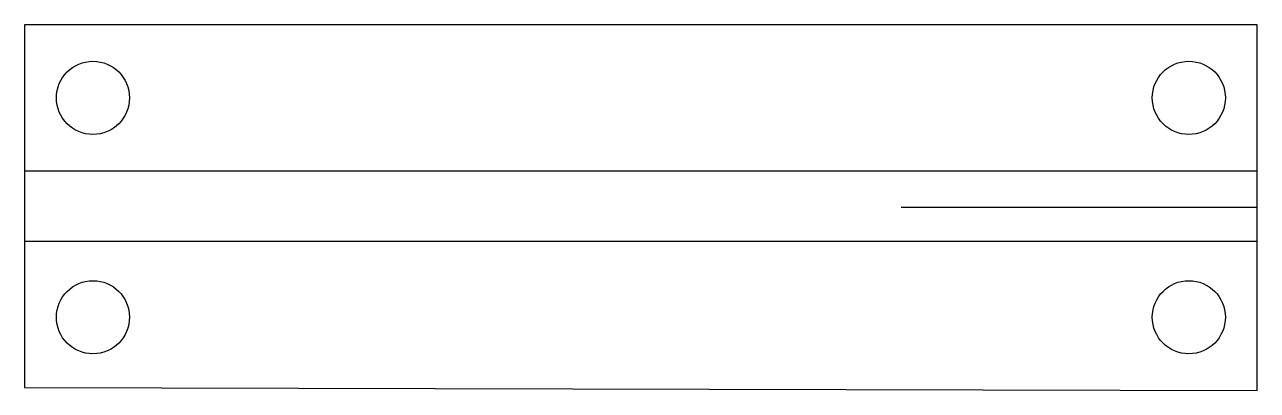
# Model space of a CAD drawing. Header units: millimetres. Extents: x 2697 to 3105, y 0 to 1014.
# Drawn here: x 2696.6 to 2831.6, y 973.9 to 1013.9 of the extents above.
import ezdxf

# ---------------------------------------------------------------- set-up
doc = ezdxf.new("R2010")
doc.units = ezdxf.units.MM

msp = doc.modelspace()

# ---------------------------------------------------------------- linework, layer by layer
for p, q in [((2831.58, 1013.89), (2696.58, 1013.89)), ((2696.58, 1013.89), (2696.58, 974.21)), ((2696.58, 1013.89), (2696.58, 994.05)), ((2696.58, 1013.89), (2696.58, 997.89)), ((2831.58, 973.89), (2831.58, 1013.89)), ((2696.58, 997.89), (2831.58, 997.89)), ((2801.58, 993.89), (2792.58, 993.89)), ((2831.58, 993.89), (2801.58, 993.89)), ((2696.58, 990.21), (2831.58, 990.21)), ((2696.58, 974.21), (2831.58, 973.89))]:
    msp.add_line(p, q)
for centre in [(2704.06, 1005.89), (2824.08, 1005.89), (2704.06, 981.89), (2824.08, 981.89)]:
    msp.add_circle(centre, 4)

doc.saveas('drawing.dxf')
